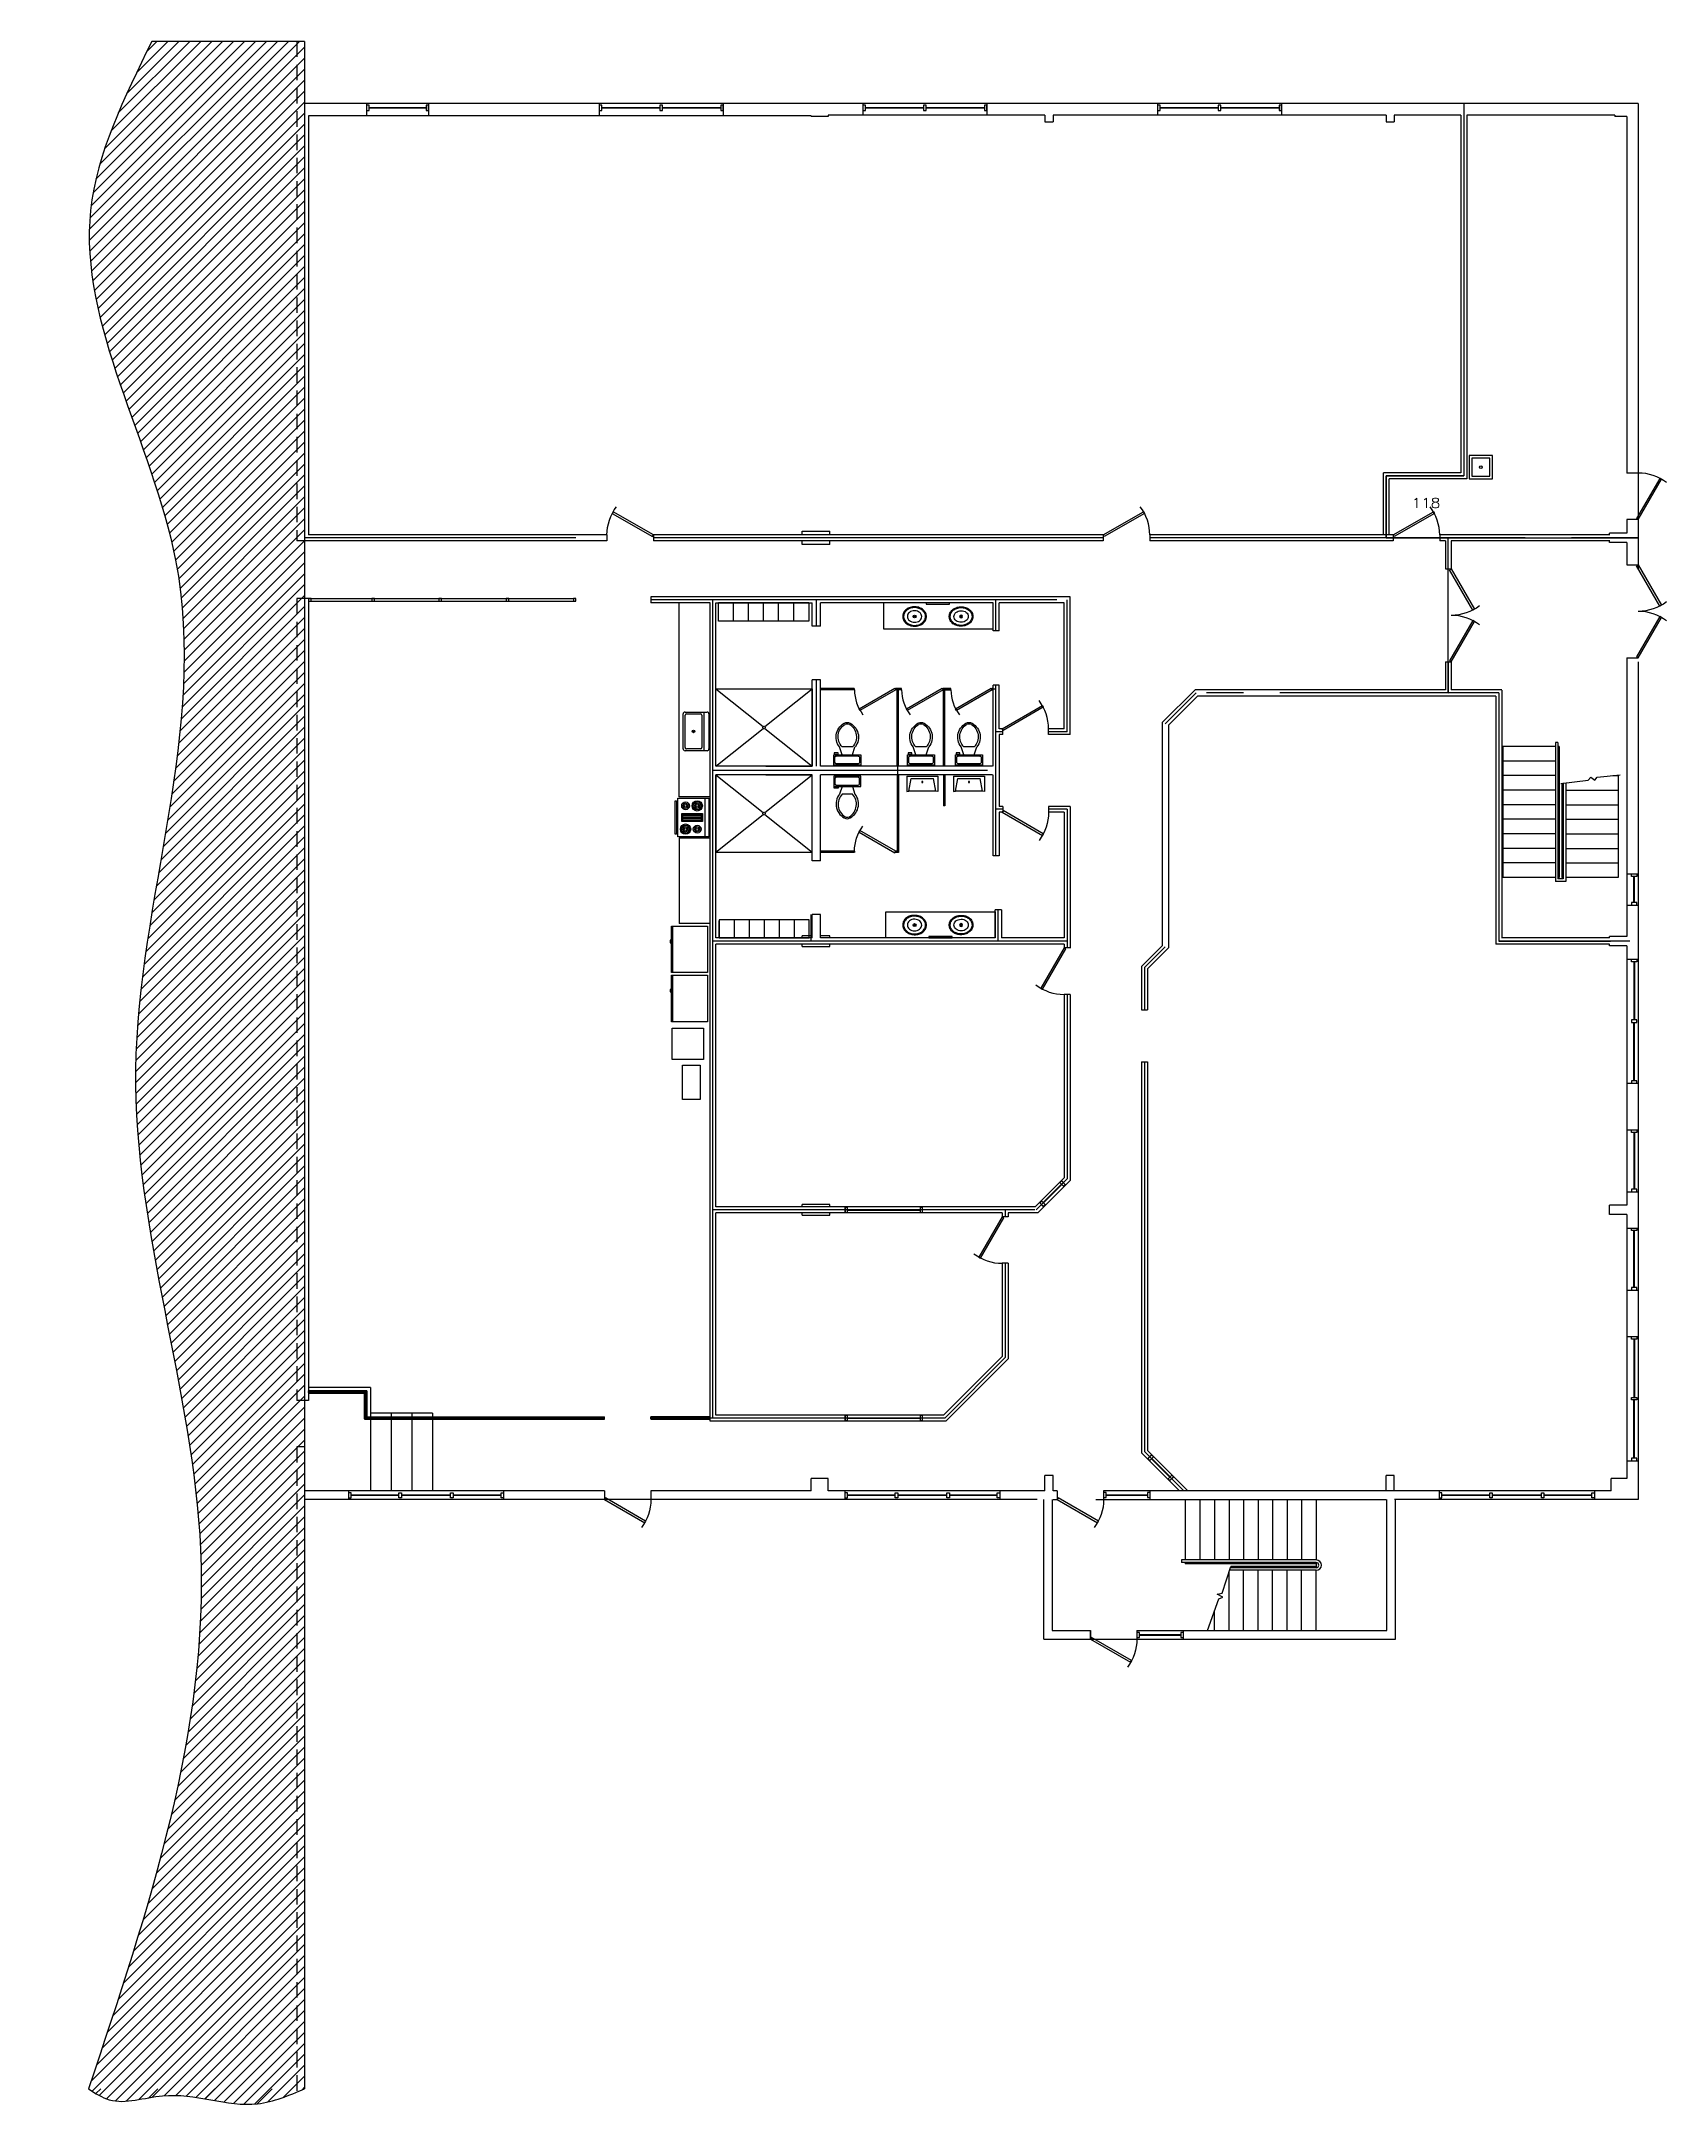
# Model space of a CAD drawing. Header units: inches. Extents: x -250 to 1008, y -1544 to 60.
import ezdxf

# ---------------------------------------------------------------- set-up
doc = ezdxf.new("R2010")
doc.units = ezdxf.units.IN
doc.header["$LTSCALE"] = 48
doc.header["$MEASUREMENT"] = 0
for name, pattern in [('CENTER', [2, 1.25, -0.25, 0.25, -0.25]), ('DASHED', [0.75, 0.5, -0.25]), ('HIDDEN', [0.375, 0.25, -0.125])]:
    doc.linetypes.add(name, pattern=pattern)
doc.layers.get('0').update_dxf_attribs({"linetype": 'CONTINUOUS'})
for name, color, linetype in [('1_Arch_Plan_Center', 134, 'CENTER'), ('1_Arch_Plan_Dim', 2, 'CONTINUOUS'), ('1_Arch_Plan_Door', 131, 'CONTINUOUS'), ('1_Arch_Plan_ExistBldg', 1, 'CONTINUOUS'), ('1_Arch_Plan_Fridge', 141, 'CONTINUOUS'), ('1_Arch_Plan_HandRail', 2, 'CONTINUOUS'), ('1_Arch_Plan_Locker', 141, 'CONTINUOUS'), ('1_Arch_Plan_Mirror', 144, 'CONTINUOUS'), ('1_Arch_Plan_RoomTag', 9, 'CONTINUOUS'), ('1_Arch_Plan_Shower', 140, 'CONTINUOUS'), ('1_Arch_Plan_Sink', 11, 'CONTINUOUS'), ('1_Arch_Plan_Stair', 132, 'CONTINUOUS'), ('1_Arch_Plan_Stove', 142, 'CONTINUOUS'), ('1_Arch_Plan_Wall', 7, 'CONTINUOUS'), ('1_Arch_Plan_Wall_ColClad', 7, 'CONTINUOUS'), ('1_Arch_Plan_WC', 153, 'CONTINUOUS'), ('1_Arch_Plan_WinSec', 2, 'CONTINUOUS'), ('1_Floor_Plan_Fire_Rating', 71, 'DASHED')]:
    doc.layers.add(name, color=color, linetype=linetype)
doc.styles.add('ROMANS-115', font='romans.shx')

# ---------------------------------------------------------------- blocks, each defined once
blk = doc.blocks.new('Door - Right Hung 36 in.')
blk.add_lwpolyline([(-0.8, -1.3), (0, 0), (-31.2, 18), (-31.9, 16.7)], close=True)
blk.add_arc((0, 0), 36, 142.6899, 180)
blk = doc.blocks.new('Door - Left Hung 36 in.')
blk.add_lwpolyline([(0.8, -1.3), (0, 0), (31.2, 18), (31.9, 16.7)], close=True)
blk.add_arc((0, 0), 36, 0, 37.3101)
blk = doc.blocks.new('Toilet - top')
for p, q in [((-10, -8.5), (-8, -8.5)), ((-10, -9.5), (-10, -8.5)), ((-7, -9.5), (-10, -9.5)), ((-8, -8.5), (-8, -8)), ((-7, -8), (-7, -9.5)), ((-4, -8), (-6, -14)), ((4, -14), (-4, -14)), ((4, -8), (6, -14)), ((9.5, -6), (9.5, -2))]:
    blk.add_line(p, q)
blk.add_lwpolyline([(10.5, -8), (10.5, 0), (-10.5, 0), (-10.5, -8)], close=True)
for points in [[(-9.5, -2), (-9.5, -6)], [(8.5, -1), (-8.5, -1)], [(-8.5, -7), (8.5, -7)]]:
    blk.add_lwpolyline(points)
for centre, radius, start, end in [((-8.6, -1.9), 0.884, 81.8699, 188.1301), ((-8.6, -6.1), 0.884, 171.8699, 278.1301), ((3.5, -21.6), 12.2, 141.4691, 247.9714), ((4.2, -21.8), 11.3, 136.3677, 238.9468), ((-3.5, -21.6), 12.2, 292.0284, 38.5307), ((-4.2, -21.8), 11.3, 301.053, 43.6321), ((8.6, -1.9), 0.884, 351.8699, 98.1301), ((8.6, -6.1), 0.884, 261.8699, 8.1301), ((0, -27.9), 4, 245.7318, 294.2682), ((0, -29), 4, 254.8605, 285.1395)]:
    blk.add_arc(centre, radius, start, end)
blk = doc.blocks.new('Sink - Oval top')
for p, q in [((-1, 0), (1, 0)), ((0, 1), (0, -1))]:
    blk.add_line(p, q)
at = {"linetype": 'Continuous'}
for points in [[(-12.2, 0.4, 0.117634), (-11.5, -3.4, 0.104469), (-8.9, -6.8, 0.090016), (-5.1, -9.1, 0.08192), (-0.3, -10, 0.08192), (4.5, -9.4, 0.090016), (8.4, -7.4, 0.104469), (11.2, -4.1, 0.117634), (12.2, -0.4, 0.117634), (11.5, 3.4, 0.104469), (8.9, 6.8, 0.090016), (5.1, 9.1, 0.08192), (0.3, 10, 0.08192), (-4.5, 9.4, 0.090016), (-8.4, 7.4, 0.104469), (-11.2, 4.1, 0.117634)], [(-11.3, 0.2, 0.118622), (-10.5, -3.3, 0.104678), (-8.1, -6.4, 0.089562), (-4.5, -8.4, 0.081185), (-0.1, -9.2, 0.081185), (4.3, -8.5, 0.089562), (7.9, -6.6, 0.104678), (10.4, -3.5, 0.118622), (11.3, -0.2, 0.118622), (10.5, 3.3, 0.104678), (8.1, 6.4, 0.089562), (4.5, 8.4, 0.081185), (0.1, 9.2, 0.081185), (-4.3, 8.5, 0.089562), (-7.9, 6.6, 0.104678), (-10.4, 3.5, 0.118622)], [(-7.4, 0.1, 0.118283), (-6.9, -2.2, 0.104607), (-5.3, -4.2, 0.089718), (-3, -5.5, 0.081436), (-0.1, -6, 0.081436), (2.8, -5.6, 0.089718), (5.2, -4.3, 0.104607), (6.9, -2.3, 0.118283), (7.4, -0.1, 0.118283), (6.9, 2.2, 0.104607), (5.3, 4.2, 0.089718), (3, 5.5, 0.081436), (0.1, 6, 0.081436), (-2.8, 5.6, 0.089718), (-5.2, 4.3, 0.104607), (-6.9, 2.3, 0.118283)]]:
    blk.add_lwpolyline(points, format="xyb", close=True, dxfattribs=at)
for radius in [1.5, 1]:
    blk.add_circle((0, 0), radius)
blk = doc.blocks.new('Range-Oven - 30 in top')
for p, q in [((0, -3), (30, -3)), ((12, -6), (18, -6)), ((13, -20), (13, -6)), ((14, -6), (14, -20)), ((15, -20), (15, -6)), ((16, -6), (16, -20)), ((17, -20), (17, -6)), ((6, -24), (6, -25)), ((8, -25), (8, -24)), ((18, -20), (12, -20)), ((22, -25), (22, -24)), ((24, -24), (24, -25))]:
    blk.add_line(p, q)
for points in [[(0, -24), (0, 0), (30, 0), (30, -24)], [(12, -21), (12, -5), (18, -5), (18, -21)], [(2, -26), (2, -25), (28, -25), (28, -26)]]:
    blk.add_lwpolyline(points, close=True)
for centre, radius in [((6, -9), 4), ((6, -9), 3), ((6, -18), 3), ((6, -9), 2), ((6, -18), 2), ((6, -9), 1), ((24, -18), 4), ((24, -9), 3), ((24, -18), 3), ((24, -9), 2), ((24, -18), 2), ((24, -9), 1), ((6, -18), 1), ((24, -18), 1)]:
    blk.add_circle(centre, radius)
blk = doc.blocks.new('Refrigerator-2 door - 36 in top')
for p, q in [((0, -26.999999), (36, -26.999999)), ((11, -27.999999), (11, -28.999999)), ((11, -28.999999), (13, -28.999999)), ((12, -26.999999), (12, -28.999999)), ((13, -28.999999), (13, -27.999999))]:
    blk.add_line(p, q)
blk.add_lwpolyline([(0, -27.999999), (0, 0), (36, 0), (36, -27.999999)], close=True)
blk = doc.blocks.new('Sink-single - 30 in top')
blk.add_line((-15, -3.999996), (15, -3.999996))
for points in [[(-13.5, 0), (13.5, 0)], [(-15, -18.499996), (-15, -1.5)], [(-13.5, -17.499996), (-13.5, -6.499996)], [(-12.5, -5.499996), (12.5, -5.499996)], [(13.5, -6.499996), (13.5, -17.499996)], [(15, -1.5), (15, -18.499996)], [(13.5, -19.999996), (-13.5, -19.999996)], [(12.5, -18.499996), (-12.5, -18.499996)]]:
    blk.add_lwpolyline(points)
for radius in [1, 0.5]:
    blk.add_circle((0, -11.999996), radius)
for centre, radius, start, end in [((-13.5, -1.5), 1.5, 90, 180), ((-12.5, -6.499996), 1, 90, 180), ((12.5, -6.499996), 1, 0, 90), ((13.5, -1.5), 1.5, 0, 90), ((-13.5, -18.499996), 1.5, 180, 270), ((-12.5, -17.499996), 1, 180, 270), ((12.5, -17.499996), 1, 270, 0), ((13.5, -18.499996), 1.5, 270, 0)]:
    blk.add_arc(centre, radius, start, end)
blk = doc.blocks.new('Urinal')
for p, q in [((0, 12), (1.5, 11.7)), ((0, 0), (0, 12)), ((0, 0), (24, 0)), ((22.5, 11.7), (1.5, 11.7)), ((1.5, 11.7), (3.4, 2)), ((3.4, 2), (20.6, 2)), ((22.5, 11.7), (20.6, 2)), ((24, 12), (22.5, 11.7)), ((24, 0), (24, 12))]:
    blk.add_line(p, q)
blk.add_circle((12, 4.6), 0.456)
blk = doc.blocks.new('windowplan')
at = {"layer": '1_Arch_Plan_WinSec'}
for p, q in [((2, 2.1875), (34, 2.1875)), ((2, 1.8125), (34, 1.8125))]:
    blk.add_line(p, q, dxfattribs=at)
for points in [[(0, 0), (2, 0), (2, 4), (0, 4)], [(0, 0), (2, 0), (2, 4), (0, 4)], [(34, 0), (36, 0), (36, 4), (34, 4)]]:
    blk.add_lwpolyline(points, close=True, dxfattribs=at)

msp = doc.modelspace()

# ---------------------------------------------------------------- hatches: boundary and pattern name
at = {"layer": '1_Arch_Plan_ExistBldg'}
h = msp.add_hatch(dxfattribs=at)
h.set_pattern_fill('ANSI31', color=8, scale=48, style=0)
edge = h.paths.add_edge_path()
edge.add_spline(control_points=[(-46.1, -1523.8), (-58.1, -1528.9), (-93.5, -1543.7), (-144.5, -1520.6), (-190.8, -1538.3), (-208, -1527.2), (-213.3, -1523.8)], knot_values=[0, 0, 0, 0, 38.113376, 111.902946, 153.250548, 171.420987, 171.420987, 171.420987, 171.420987], degree=3, periodic=0)
edge.add_spline(control_points=[(-213.3, -1523.8), (-166.8, -1385.1), (-79.4, -1124.4), (-227.1, -729.3), (-82.2, -378.2), (-249.7, -113.4), (-185.7, 16.8), (-164.4, 60.2)], knot_values=[0, 0, 0, 0, 426.271586, 800.712045, 1196.161777, 1474.598878, 1613.709619, 1613.709619, 1613.709619, 1613.709619], degree=3, periodic=0)
edge.add_line((-164.4, 60.2), (-46.1, 60.2))
edge.add_line((-46.1, 60.2), (-46.1, -1523.8))
h = msp.add_hatch(dxfattribs=at)
h.set_pattern_fill('LINE,_O', color=256, scale=250, angle=45)
h.set_pattern_definition([(45, (-1.316, 4.577), (-22.0971, 22.0971), [])])
edge = h.paths.add_edge_path()
edge.add_spline(control_points=[(-213.3, -1523.8), (-208, -1527.2), (-190.8, -1538.3), (-144.5, -1520.6), (-93.5, -1543.7), (-58.1, -1528.9), (-46.1, -1523.8)], knot_values=[0, 0, 0, 0, 18.170439, 59.518041, 133.307611, 171.420987, 171.420987, 171.420987, 171.420987], degree=3, periodic=0)
edge.add_line((-46.1, -1523.8), (-213.3, -1523.8))
at = {"layer": '1_Arch_Plan_HandRail'}
h = msp.add_hatch(dxfattribs=at)
h.set_pattern_fill('ANSI31', color=256, style=0)
h.paths.add_polyline_path([(-28.1, -983.8), (-43.1, -983.8), (-43.1, -985.8), (-28.1, -985.8)])
h.paths.add_polyline_path([(2.2, -983.8), (-28.1, -983.8), (-28.1, -985.8), (0.2, -985.8), (0.2, -1004.8), (4.9, -1004.8), (4.9, -1003.8), (2.2, -1003.8)])
h.paths.add_polyline_path([(4.9, -1004.8), (0.2, -1004.8), (0.2, -1005.8), (4.9, -1005.8)])
h.paths.add_polyline_path([(20.9, -1003.8), (4.9, -1003.8), (4.9, -1004.8), (20.9, -1004.8)])
h.paths.add_polyline_path([(20.9, -1004.8), (4.9, -1004.8), (4.9, -1005.8), (20.9, -1005.8)])
h.paths.add_polyline_path([(36.9, -1003.8), (20.9, -1003.8), (20.9, -1004.8), (36.9, -1004.8)])
h.paths.add_polyline_path([(36.9, -1004.8), (20.9, -1004.8), (20.9, -1005.8), (36.9, -1005.8)])
h.paths.add_polyline_path([(52.9, -1003.8), (36.9, -1003.8), (36.9, -1004.8), (52.9, -1004.8)])
h.paths.add_polyline_path([(52.9, -1004.8), (36.9, -1004.8), (36.9, -1005.8), (52.9, -1005.8)])
h.paths.add_polyline_path([(156.9, -1003.8), (52.9, -1003.8), (52.9, -1004.8), (156.9, -1004.8)])
h.paths.add_polyline_path([(156.9, -1004.8), (52.9, -1004.8), (52.9, -1005.8), (156.9, -1005.8)])
h.paths.add_polyline_path([(185.9, -1003.8), (156.9, -1003.8), (156.9, -1004.8), (185.9, -1004.8)])
h.paths.add_polyline_path([(185.9, -1004.8), (156.9, -1004.8), (156.9, -1005.8), (185.9, -1005.8)])
h = msp.add_hatch(dxfattribs=at)
h.set_pattern_fill('ANSI31', color=256, style=0)
h.paths.add_polyline_path([(221.9, -1003.8), (221.9, -1004.8), (267.7, -1004.8), (267.7, -1003.8)])
h.paths.add_polyline_path([(267.7, -1005.8), (267.7, -1004.8), (221.9, -1004.8), (221.9, -1005.8)])

# ---------------------------------------------------------------- linework, layer by layer
at = {"layer": '1_Arch_Plan_Center', "ltscale": 25}
for p, q in [((850.9, 12.2), (850.9, -275.8)), ((790.9, -323.8), (790.9, -275.8)), ((850.9, -275.8), (790.9, -275.8)), ((163.9, -323.8), (-46.1, -323.8)), ((571.9, -323.8), (223.9, -323.8)), ((898.3, -323.8), (607.9, -323.8)), ((985.9, -323.8), (934.3, -323.8)), ((535.9, -371.8), (221.9, -371.8)), ((269.9, -1004.8), (269.9, -371.8)), ((349.9, -392.2), (349.9, -371.8)), ((488.9, -395.8), (488.9, -371.8)), ((543.9, -473.8), (543.9, -371.8)), ((838.9, -419.8), (838.9, -443.9)), ((349.9, -500.6), (349.9, -433.8)), ((379.2, -440.8), (353.2, -440.8)), ((415.9, -440.8), (411.4, -440.8)), ((412.9, -566.8), (412.9, -440.8)), ((454, -440.8), (447.9, -440.8)), ((448.9, -440.8), (448.9, -500.6)), ((488.9, -440.8), (486, -440.8)), ((488.9, -569.8), (488.9, -437.8)), ((619.9, -467.8), (643.9, -443.8)), ((680.4, -443.8), (651.9, -443.8)), ((877.9, -443.8), (708.4, -443.8)), ((877.9, -443.9), (877.9, -635.8)), ((494.3, -473.8), (488.9, -473.8)), ((543.9, -473.8), (529.6, -473.8)), ((482.2, -503.8), (269.9, -503.8)), ((448.9, -531.1), (448.9, -507.1)), ((494.3, -533.8), (488.9, -533.8)), ((543.9, -533.8), (529.6, -533.8)), ((543.9, -533.8), (543.9, -641.2)), ((379.2, -566.8), (353.2, -566.8)), ((412.9, -566.8), (411.4, -566.8)), ((345.9, -635.8), (345.9, -615.3)), ((490.7, -635.7), (490.7, -611.7)), ((543.9, -635.8), (269.9, -635.8)), ((603.9, -656.2), (619.9, -640.2)), ((979.4, -635.8), (877.9, -635.8)), ((603.9, -656.2), (603.9, -689.1)), ((543.9, -677.1), (543.9, -819.7)), ((603.9, -729.1), (603.9, -1030.8)), ((519.9, -843.8), (543.9, -819.8)), ((519, -843.8), (269.9, -843.8)), ((495.9, -843.8), (495.9, -849.1)), ((495.9, -885.1), (495.9, -958.1)), ((449.2, -1004.8), (495.9, -958.1)), ((185.9, -1004.8), (0.3, -1004.8)), ((449.2, -1004.8), (221.9, -1004.8)), ((603.9, -1030.8), (634.2, -1061.1))]:
    msp.add_line(p, q, dxfattribs=at)
at = {"layer": '1_Arch_Plan_ExistBldg'}
for q in [(-164.4, 60.2), (-46.1, -1523.8)]:
    msp.add_line((-46.1, 60.2), q, dxfattribs=at)
for points in [[(-164.4, 60.2), (-211.7, -70.6), (-145.9, -341.2), (-176.9, -735.4), (-126.6, -1106.5), (-213.3, -1523.8)], [(-213.3, -1523.8), (-197.2, -1532.2), (-156, -1529.1), (-82.4, -1535.3), (-46.1, -1523.8)]]:
    msp.add_spline(points, degree=3, dxfattribs=at)
at = {"layer": '1_Arch_Plan_Fridge'}
for points in [[(262.6, -727.5), (238.4, -727.5), (238.4, -703.3), (262.6, -703.3)], [(259.9, -758.3), (246.3, -758.3), (246.3, -731.8), (259.9, -731.8)]]:
    msp.add_lwpolyline(points, close=True, dxfattribs=at)
at = {"layer": '1_Arch_Plan_HandRail'}
for p, q in [((-43.1, -370.8), (161.9, -370.8)), ((-43.1, -372.8), (161.9, -372.8)), ((2.2, -983.8), (-43.1, -983.8)), ((-43.1, -983.8), (-43.1, -985.8)), ((0.2, -985.8), (-43.1, -985.8)), ((0.2, -985.8), (0.2, -1005.8)), ((2.2, -983.8), (2.2, -1003.8)), ((0.2, -1005.8), (185.9, -1005.8)), ((2.2, -1003.8), (185.9, -1003.8)), ((185.9, -1005.8), (185.9, -1003.8)), ((221.9, -1005.8), (221.9, -1003.8)), ((267.7, -1003.8), (221.9, -1003.8)), ((267.7, -1005.8), (221.9, -1005.8)), ((267.7, -1005.8), (267.7, -1003.8))]:
    msp.add_line(p, q, dxfattribs=at)
for points in [[(-43.1, -372.8), (-41.1, -372.8), (-41.1, -370.8), (-43.1, -370.8)], [(5.9, -372.8), (7.9, -372.8), (7.9, -370.8), (5.9, -370.8)], [(57.9, -372.8), (59.9, -372.8), (59.9, -370.8), (57.9, -370.8)], [(109.9, -372.8), (111.9, -372.8), (111.9, -370.8), (109.9, -370.8)], [(161.9, -372.8), (163.9, -372.8), (163.9, -370.8), (161.9, -370.8)]]:
    msp.add_lwpolyline(points, close=True, dxfattribs=at)
at = {"layer": '1_Arch_Plan_Locker'}
for p, q in [((285.9, -388.2), (285.9, -374.2)), ((297.5, -388.2), (297.5, -374.2)), ((309.1, -388.2), (309.1, -374.2)), ((320.7, -388.2), (320.7, -374.2)), ((332.4, -388.2), (332.4, -374.2)), ((286.2, -619.3), (286.2, -633.3)), ((297.8, -619.3), (297.8, -633.3)), ((309.5, -619.3), (309.5, -633.3)), ((321.1, -619.3), (321.1, -633.3)), ((332.7, -619.3), (332.7, -633.3))]:
    msp.add_line(p, q, dxfattribs=at)
for points in [[(274.2, -374.2), (344, -374.2), (344, -388.2), (274.2, -388.2)], [(274.6, -633.3), (344.3, -633.3), (344.3, -619.3), (274.6, -619.3)]]:
    msp.add_lwpolyline(points, close=True, dxfattribs=at)
at = {"layer": '1_Arch_Plan_Mirror'}
for points in [[(434.9, -375.2), (452.9, -375.2), (452.9, -374.2), (434.9, -374.2)], [(436.9, -633.3), (454.9, -633.3), (454.9, -632.3), (436.9, -632.3)]]:
    msp.add_lwpolyline(points, close=True, dxfattribs=at)
at = {"layer": '1_Arch_Plan_Shower'}
for p, q in [((272.2, -440.6), (308.8, -469.8)), ((310.1, -469.8), (346.7, -440.6)), ((272.2, -500.6), (308.8, -471.3)), ((310.1, -471.3), (346.7, -500.6)), ((272.2, -507.1), (308.8, -536.3)), ((310.1, -536.3), (346.7, -507.1)), ((272.2, -567.1), (308.8, -537.8)), ((310.1, -537.8), (346.7, -567.1))]:
    msp.add_line(p, q, dxfattribs=at)
for points in [[(346.7, -500.6), (272.2, -500.6), (272.2, -440.6), (346.7, -440.6)], [(346.7, -507.1), (272.2, -507.1), (272.2, -567.1), (346.7, -567.1)]]:
    msp.add_lwpolyline(points, close=True, dxfattribs=at)
for centre in [(309.4, -470.6), (309.4, -537.1)]:
    msp.add_circle(centre, 1, dxfattribs=at)
at = {"layer": '1_Arch_Plan_Sink'}
for p, q in [((243.7, -524.2), (243.7, -374.2)), ((267.7, -524.2), (243.7, -524.2)), ((243.7, -556.2), (243.7, -622.2)), ((267.7, -556.2), (243.7, -556.2)), ((267.7, -622.2), (243.7, -622.2))]:
    msp.add_line(p, q, dxfattribs=at)
for points in [[(855.1, -278.1), (873.1, -278.1), (873.1, -260.1), (855.1, -260.1)], [(857.1, -276.1), (871.1, -276.1), (871.1, -262.1), (857.1, -262.1)], [(401.8, -394.2), (486.6, -394.2), (486.6, -374.2), (401.8, -374.2)], [(403.6, -613.3), (488.3, -613.3), (488.3, -633.3), (403.6, -633.3)]]:
    msp.add_lwpolyline(points, close=True, dxfattribs=at)
msp.add_circle((864.1, -269.1), 1, dxfattribs=at)
at = {"layer": '1_Arch_Plan_Stair'}
for p, q in [((921.7, -485.3), (881.2, -485.3)), ((881.2, -485.3), (881.2, -586.6)), ((921.7, -496.6), (881.2, -496.6)), ((921.7, -482.3), (921.7, -589.6)), ((923.7, -482.3), (921.7, -482.3)), ((923.7, -482.3), (923.7, -587.6)), ((924.7, -485.3), (923.7, -485.3)), ((924.7, -485.3), (923.7, -485.3)), ((924.7, -496.6), (923.7, -496.6)), ((924.7, -496.6), (923.7, -496.6)), ((924.7, -485.3), (924.7, -586.6)), ((921.7, -507.8), (881.2, -507.8)), ((924.7, -507.8), (923.7, -507.8)), ((924.7, -507.8), (923.7, -507.8)), ((926, -513.8), (947, -511.2)), ((947, -511.2), (949.1, -509)), ((949.1, -509), (952.2, -511.4)), ((952.2, -511.4), (954.1, -509)), ((954.1, -509), (971.9, -507.3)), ((966.3, -507.8), (970.2, -507.8)), ((970.2, -507.4), (970.2, -586.6)), ((921.7, -519.1), (881.2, -519.1)), ((924.7, -519.1), (923.7, -519.1)), ((924.7, -519.1), (923.7, -519.1)), ((926.7, -513.7), (926.7, -586.6)), ((926.7, -519.1), (927.7, -519.1)), ((927.7, -513.5), (927.7, -587.6)), ((929.7, -513.3), (929.7, -589.6)), ((929.7, -519.1), (970.2, -519.1)), ((921.7, -530.3), (881.2, -530.3)), ((921.7, -541.6), (881.2, -541.6)), ((924.7, -530.3), (923.7, -530.3)), ((924.7, -530.3), (923.7, -530.3)), ((924.7, -541.6), (923.7, -541.6)), ((924.7, -541.6), (923.7, -541.6)), ((926.7, -530.3), (927.7, -530.3)), ((926.7, -541.6), (927.7, -541.6)), ((929.7, -530.3), (970.2, -530.3)), ((929.7, -541.6), (970.2, -541.6)), ((921.7, -552.8), (881.2, -552.8)), ((924.7, -552.8), (923.7, -552.8)), ((924.7, -552.8), (923.7, -552.8)), ((926.7, -552.8), (927.7, -552.8)), ((929.7, -552.8), (970.2, -552.8)), ((921.7, -564.1), (881.2, -564.1)), ((921.7, -575.3), (881.2, -575.3)), ((924.7, -564.1), (923.7, -564.1)), ((924.7, -564.1), (923.7, -564.1)), ((924.7, -575.3), (923.7, -575.3)), ((924.7, -575.3), (923.7, -575.3)), ((926.7, -564.1), (927.7, -564.1)), ((926.7, -575.3), (927.7, -575.3)), ((929.7, -564.1), (970.2, -564.1)), ((929.7, -575.3), (970.2, -575.3)), ((921.7, -586.6), (881.2, -586.6)), ((929.7, -589.6), (921.7, -589.6)), ((924.7, -586.6), (923.7, -586.6)), ((924.7, -586.6), (923.7, -586.6)), ((927.7, -587.6), (923.7, -587.6)), ((927.7, -586.6), (926.7, -586.6)), ((970.2, -586.6), (929.7, -586.6)), ((635.4, -1067.8), (635.4, -1114.6)), ((646.7, -1067.8), (646.7, -1114.6)), ((657.9, -1067.8), (657.9, -1114.6)), ((669.2, -1067.8), (669.2, -1114.6)), ((680.4, -1067.8), (680.4, -1114.6)), ((691.7, -1067.8), (691.7, -1114.6)), ((702.9, -1067.8), (702.9, -1114.6)), ((714.2, -1067.8), (714.2, -1114.6)), ((725.4, -1067.8), (725.4, -1114.6)), ((736.7, -1067.8), (736.7, -1114.6)), ((736.7, -1114.6), (632.4, -1114.6)), ((632.4, -1114.6), (632.4, -1116.6)), ((736.7, -1116.6), (632.4, -1116.6)), ((635.4, -1116.6), (635.4, -1117.6)), ((736.7, -1117.6), (635.4, -1117.6)), ((646.7, -1116.6), (646.7, -1117.6)), ((657.9, -1116.6), (657.9, -1117.6)), ((663.8, -1140.2), (670.6, -1119.6)), ((669.2, -1116.6), (669.2, -1117.6)), ((736.7, -1122.6), (669.6, -1122.6)), ((736.7, -1120.6), (670.3, -1120.6)), ((736.7, -1119.6), (670.6, -1119.6)), ((680.4, -1116.6), (680.4, -1117.6)), ((680.4, -1120.6), (680.4, -1119.6)), ((680.4, -1169.1), (680.4, -1122.6)), ((691.7, -1116.6), (691.7, -1117.6)), ((691.7, -1120.6), (691.7, -1119.6)), ((691.7, -1169.1), (691.7, -1122.6)), ((702.9, -1116.6), (702.9, -1117.6)), ((702.9, -1120.6), (702.9, -1119.6)), ((702.9, -1169.1), (702.9, -1122.6)), ((714.2, -1116.6), (714.2, -1117.6)), ((714.2, -1120.6), (714.2, -1119.6)), ((714.2, -1169.1), (714.2, -1122.6)), ((725.4, -1116.6), (725.4, -1117.6)), ((725.4, -1120.6), (725.4, -1119.6)), ((725.4, -1169.1), (725.4, -1122.6)), ((736.7, -1116.6), (736.7, -1120.6)), ((736.7, -1169.1), (736.7, -1122.6)), ((669.2, -1169.1), (669.2, -1123.9)), ((652.6, -1169.1), (661.3, -1144.6)), ((657.9, -1169.1), (657.9, -1154.1)), ((660, -1141), (663.8, -1140.2)), ((664.3, -1143.3), (660, -1141)), ((661.3, -1144.6), (664.3, -1143.3)), ((652.6, -1169.1), (736.7, -1169.1))]:
    msp.add_line(p, q, dxfattribs=at)
for radius in [4, 2]:
    msp.add_arc((736.7, -1118.6), radius, 270, 90, dxfattribs=at)
at = {"layer": '1_Arch_Plan_Wall', "linetype": 'HIDDEN'}
for p, q in [((-52.1, 60.2), (-52.1, -326.1)), ((-46.1, -326.1), (-52.1, -326.1)), ((-52.1, -370.8), (-52.1, -991.2)), ((-46.1, -370.8), (-52.1, -370.8)), ((-43.1, -991.2), (-52.1, -991.2)), ((-52.1, -1027.2), (-52.1, -1526.3)), ((-46.1, -1027.2), (-52.1, -1027.2))]:
    msp.add_line(p, q, dxfattribs=at)
at = {"layer": '1_Arch_Plan_Wall'}
for p, q in [((985.9, 12.2), (-46.1, 12.2)), ((-46.1, 12.2), (-46.1, -326.1)), ((-43.1, 2.7), (-43.1, -321.6)), ((345.8, 2.7), (-43.1, 2.7)), ((1.9, 12.2), (1.9, 2.7)), ((49.9, 12.2), (49.9, 2.7)), ((181.9, 12.2), (181.9, 2.7)), ((277.9, 12.2), (277.9, 2.7)), ((526.8, 3.2), (359.1, 3.2)), ((385.9, 12.2), (385.9, 3.2)), ((481.9, 12.2), (481.9, 3.2)), ((790.8, 3.2), (533.1, 3.2)), ((613.9, 12.2), (613.9, 3.2)), ((709.9, 12.2), (709.9, 3.2)), ((848.7, 3.2), (797.1, 3.2)), ((848.7, 3.2), (848.7, -273.6)), ((967.7, 3.2), (853.2, 3.2)), ((853.2, 3.2), (853.2, -278.1)), ((976.9, 2.1), (976.9, -273.7)), ((985.9, 12.2), (985.9, -318.6)), ((848.7, -273.6), (788.7, -273.6)), ((788.7, -321.6), (788.7, -273.6)), ((853.2, -278.1), (793.2, -278.1)), ((793.2, -321.6), (793.2, -278.1)), ((985.9, -273.7), (976.9, -273.7)), ((976.9, -309.7), (976.9, -320.2)), ((985.9, -309.7), (976.9, -309.7)), ((985.9, -318.6), (985.9, -347.8)), ((187.9, -326.1), (-46.1, -326.1)), ((187.9, -321.6), (-43.1, -321.6)), ((187.9, -321.6), (187.9, -326.1)), ((223.9, -321.6), (223.9, -326.1)), ((571.9, -321.6), (223.9, -321.6)), ((571.9, -326.1), (223.9, -326.1)), ((571.9, -321.6), (571.9, -326.1)), ((571.9, -321.6), (571.9, -326.1)), ((607.9, -321.6), (607.9, -326.1)), ((796.2, -321.6), (607.9, -321.6)), ((796.2, -326.1), (607.9, -326.1)), ((796.2, -321.6), (793.2, -321.6)), ((796.2, -321.6), (796.2, -326.1)), ((963.8, -321.6), (832.2, -321.6)), ((832.2, -321.6), (832.2, -326.1)), ((836.7, -326.1), (832.2, -326.1)), ((836.7, -326.1), (836.7, -347.8)), ((841.2, -326.1), (841.2, -347.8)), ((963.8, -326.1), (841.2, -326.1)), ((976.9, -327.4), (976.9, -344.7)), ((836.7, -347.8), (841.2, -347.8)), ((976.9, -344.7), (985.9, -344.7)), ((-43.1, -370.8), (-46.1, -370.8)), ((-46.1, -381.4), (-46.1, -971.1)), ((-43.1, -370.8), (-43.1, -991.2)), ((546.3, -369.4), (221.9, -369.4)), ((221.9, -369.4), (221.9, -374.2)), ((267.7, -374.2), (221.9, -374.2)), ((267.7, -1007.1), (267.7, -374.2)), ((272.2, -500.6), (272.2, -374.2)), ((272.2, -374.2), (346.7, -374.2)), ((344, -374.2), (274.2, -374.2)), ((346.7, -392.2), (346.7, -374.2)), ((486.3, -374.2), (353.2, -374.2)), ((353.2, -392.2), (353.2, -374.2)), ((486.6, -395.8), (486.6, -374.2)), ((541.6, -374.2), (491.3, -374.2)), ((491.3, -395.8), (491.3, -374.2)), ((541.6, -471.6), (541.6, -374.2)), ((546.3, -476.1), (546.3, -369.4)), ((353.2, -392.2), (346.7, -392.2)), ((491.3, -395.8), (486.6, -395.8)), ((976.9, -416.7), (985.9, -416.7)), ((976.9, -416.7), (976.9, -632.2)), ((836.7, -419.8), (841.2, -419.8)), ((836.7, -419.8), (836.7, -441.4)), ((841.2, -419.8), (841.2, -441.4)), ((985.9, -419.8), (985.9, -1067.8)), ((346.7, -500.6), (346.7, -433.8)), ((353.2, -433.8), (346.7, -433.8)), ((353.2, -500.6), (353.2, -433.8)), ((379.2, -440.3), (353.2, -440.3)), ((379.2, -441.3), (353.2, -441.3)), ((379.4, -441.3), (379.4, -440.3)), ((411.4, -441.3), (411.4, -440.3)), ((415.9, -440.3), (411.4, -440.3)), ((412.4, -441.3), (411.4, -441.3)), ((412.4, -500.6), (412.4, -441.3)), ((413.4, -500.6), (413.4, -441.3)), ((415.9, -441.3), (413.4, -441.3)), ((415.9, -441.3), (415.9, -440.3)), ((447.9, -441.3), (447.9, -440.3)), ((454, -440.3), (447.9, -440.3)), ((448.4, -441.3), (447.9, -441.3)), ((448.4, -500.6), (448.4, -441.3)), ((449.4, -500.6), (449.4, -441.3)), ((449.4, -441.3), (454, -441.3)), ((454, -441.3), (449.4, -441.3)), ((454, -441.3), (454, -440.3)), ((486.6, -440.3), (486, -440.3)), ((486, -441.3), (486, -440.3)), ((486.6, -441.3), (486, -441.3)), ((486, -441.3), (486.6, -441.3)), ((486.6, -500.6), (486.6, -437.8)), ((491.3, -437.8), (486.6, -437.8)), ((491.3, -471.6), (491.3, -437.8)), ((617.6, -466.8), (642.9, -441.4)), ((622.3, -468.8), (644.9, -446.2)), ((836.7, -441.4), (642.9, -441.4)), ((875.6, -446.2), (644.9, -446.2)), ((880.3, -441.4), (841.2, -441.4)), ((875.6, -446.3), (875.6, -638.3)), ((880.3, -441.6), (880.3, -633.6)), ((494.3, -471.6), (491.3, -471.6)), ((491.3, -476.1), (491.3, -531.6)), ((494.3, -476.1), (491.3, -476.1)), ((494.3, -476.1), (494.3, -471.6)), ((541.6, -471.6), (529.6, -471.6)), ((529.6, -476.1), (529.6, -471.6)), ((546.3, -476.1), (529.6, -476.1)), ((617.6, -466.8), (617.6, -639.4)), ((622.3, -468.8), (622.3, -641)), ((346.7, -500.6), (272.2, -500.6)), ((272.2, -633.4), (272.2, -507.1)), ((346.7, -507.1), (272.2, -507.1)), ((310.9, -500.6), (346.7, -500.6)), ((310.9, -507.1), (346.7, -507.1)), ((346.7, -573.8), (346.7, -507.1)), ((486.3, -500.6), (353.2, -500.6)), ((486.3, -507.1), (353.2, -507.1)), ((353.2, -573.8), (353.2, -507.1)), ((412.4, -507.1), (412.4, -566.3)), ((413.4, -507.1), (413.4, -567.3)), ((448.4, -507.1), (448.4, -531.1)), ((449.4, -507.1), (449.4, -531.1)), ((486.6, -569.8), (486.6, -507.1)), ((449.4, -531.1), (448.4, -531.1)), ((494.3, -531.6), (491.3, -531.6)), ((491.3, -536.1), (491.3, -569.8)), ((494.3, -536.1), (491.3, -536.1)), ((494.3, -531.6), (494.3, -536.1)), ((546.3, -531.6), (529.6, -531.6)), ((529.6, -531.6), (529.6, -536.1)), ((541.6, -536.1), (529.6, -536.1)), ((541.6, -536.1), (541.6, -633.4)), ((546.3, -531.6), (546.3, -641.2)), ((353.2, -573.8), (346.7, -573.8)), ((379.2, -566.3), (353.2, -566.3)), ((379.2, -567.3), (353.2, -567.3)), ((379.4, -566.3), (379.4, -567.3)), ((412.4, -566.3), (411.4, -566.3)), ((411.4, -566.3), (411.4, -567.3)), ((413.4, -567.3), (411.4, -567.3)), ((491.3, -569.8), (486.6, -569.8)), ((976.9, -583.9), (985.9, -583.9)), ((976.9, -607.9), (985.9, -607.9)), ((274.6, -633.3), (274.6, -620.2)), ((346.7, -633.3), (346.7, -615.3)), ((353.2, -615.3), (346.7, -615.3)), ((353.2, -633.3), (353.2, -615.3)), ((488.3, -633.3), (488.3, -611.7)), ((493.1, -611.7), (488.3, -611.7)), ((493.1, -611.7), (493.1, -633.3)), ((346.7, -633.3), (272.2, -633.3)), ((541.6, -638.1), (272.2, -638.1)), ((272.2, -841.3), (272.2, -638.1)), ((344.3, -633.3), (274.6, -633.3)), ((488.3, -633.3), (353.2, -633.3)), ((541.6, -633.3), (493.1, -633.3)), ((541.6, -638.1), (541.6, -641.1)), ((546.3, -641.1), (541.6, -641.1)), ((601.6, -655.4), (617.6, -639.4)), ((606.2, -657.2), (622.3, -641)), ((963.7, -638.2), (875.6, -638.2)), ((963.7, -633.4), (880.3, -633.4)), ((976.9, -639.4), (976.9, -840.2)), ((601.6, -655.4), (601.6, -689.1)), ((606.2, -657.2), (606.2, -689.1)), ((976.9, -649.8), (985.9, -649.8)), ((546.3, -677.1), (541.6, -677.1)), ((541.6, -677.2), (541.6, -819)), ((546.3, -677.1), (546.3, -821)), ((601.6, -689.1), (606.2, -689.1)), ((601.6, -729.1), (601.6, -1031.8)), ((601.6, -729.1), (606.2, -729.1)), ((606.2, -729.1), (606.2, -1029.9)), ((976.9, -745.8), (985.9, -745.8)), ((976.9, -781.8), (985.9, -781.8)), ((519.2, -841.3), (541.6, -819)), ((521.2, -846.1), (546.3, -821)), ((539.5, -821.1), (542.8, -824.4)), ((976.9, -829.8), (985.9, -829.8)), ((519.2, -841.3), (272.2, -841.3)), ((272.2, -1002.6), (272.2, -846.1)), ((493.7, -846.1), (272.2, -846.1)), ((372.1, -846.1), (372.1, -841.3)), ((432.1, -846.1), (432.1, -841.3)), ((493.7, -846.1), (493.7, -849.1)), ((498.2, -849.1), (493.7, -849.1)), ((498.2, -846.1), (498.2, -849.1)), ((521.2, -846.1), (498.2, -846.1)), ((522.5, -838.1), (525.9, -841.4)), ((976.9, -847.4), (976.9, -1051.7)), ((976.9, -857.8), (985.9, -857.8)), ((498.2, -885.1), (493.7, -885.1)), ((493.7, -885.1), (493.7, -957.2)), ((498.2, -885.1), (498.2, -959.1)), ((976.9, -905.8), (985.9, -905.8)), ((976.9, -941.8), (985.9, -941.8)), ((448.3, -1002.6), (493.7, -957.2)), ((450.2, -1007.1), (498.2, -959.1)), ((4.9, -981.1), (-43.1, -981.1)), ((4.9, -981.1), (4.9, -1061.1)), ((52.9, -1001.1), (4.9, -1001.1)), ((20.9, -1001.1), (20.9, -1061.1)), ((36.9, -1001.1), (36.9, -1061.1)), ((52.9, -1001.1), (52.9, -1061.1)), ((450.2, -1007.1), (267.7, -1007.1)), ((448.3, -1002.6), (272.2, -1002.6)), ((372.1, -1007.1), (372.1, -1002.6)), ((432.1, -1007.1), (432.1, -1002.6)), ((-46.1, -1027.2), (-46.1, -1061.1)), ((601.6, -1031.8), (630.8, -1061.1)), ((606.2, -1029.9), (637.3, -1061.1)), ((606.2, -1036.5), (609.5, -1033.2)), ((976.9, -1037.8), (985.9, -1037.8)), ((623.2, -1053.5), (626.5, -1050.2)), ((185.9, -1061.1), (-46.1, -1061.1)), ((-46.1, -1061.3), (-46.1, -1067.8)), ((520.7, -1067.8), (-46.1, -1067.8)), ((-12.1, -1061.1), (-12.1, -1067.8)), ((-12.1, -1061.3), (-12.1, -1067.8)), ((107.9, -1061.1), (107.9, -1067.8)), ((185.9, -1061.1), (185.9, -1067.8)), ((345.8, -1061.1), (221.9, -1061.1)), ((221.9, -1061.1), (221.9, -1067.8)), ((526.8, -1061.1), (359.1, -1061.1)), ((371.9, -1061.1), (371.9, -1067.8)), ((371.9, -1061.3), (371.9, -1067.8)), ((491.9, -1061.1), (491.9, -1067.8)), ((525.9, -1175.8), (525.9, -1067.8)), ((532.4, -1067.8), (532.4, -1169.1)), ((536.2, -1061.1), (533.1, -1061.1)), ((533.2, -1067.8), (536.2, -1067.8)), ((536.2, -1061.1), (536.2, -1067.8)), ((566.2, -1067.8), (790.7, -1067.8)), ((572.2, -1061.1), (572.2, -1067.8)), ((964.8, -1061.1), (572.2, -1061.1)), ((608.2, -1067.8), (608.2, -1061.1)), ((791.2, -1169.1), (791.2, -1067.8)), ((985.9, -1067.8), (797.2, -1067.8)), ((797.9, -1175.8), (797.9, -1067.8)), ((831.9, -1061.1), (831.9, -1067.8)), ((831.9, -1061.3), (831.9, -1067.8)), ((951.9, -1061.1), (951.9, -1067.8)), ((532.4, -1169.1), (561.9, -1169.1)), ((561.9, -1169.1), (561.9, -1175.8)), ((561.9, -1175.8), (561.9, -1169.3)), ((597.9, -1169.1), (597.9, -1175.8)), ((597.9, -1169.1), (791.2, -1169.1)), ((633.9, -1175.8), (633.9, -1169.3)), ((525.9, -1175.8), (797.9, -1175.8))]:
    msp.add_line(p, q, dxfattribs=at)
at = {"layer": '1_Arch_Plan_Wall_ColClad'}
for p, q in [((345.8, 2.7), (345.8, 2.1)), ((359.1, 2.1), (345.8, 2.1)), ((359.1, 3.2), (359.1, 2.1)), ((526.8, 3.2), (526.8, -2.1)), ((533.1, 3.2), (533.1, -2.1)), ((790.8, 3.2), (790.8, -2.1)), ((797.1, 3.2), (797.1, -2.1)), ((967.7, 3.2), (967.7, 2.1)), ((976.9, 2.1), (967.7, 2.1)), ((526.8, -2.1), (533.1, -2.1)), ((790.8, -2.1), (797.1, -2.1)), ((338.9, -318.7), (360.2, -318.7)), ((338.9, -321.6), (338.9, -318.7)), ((360.2, -321.6), (360.2, -318.7)), ((976.9, -320.2), (963.7, -320.2)), ((963.7, -321.6), (963.7, -320.2)), ((338.9, -328.9), (338.9, -326.1)), ((360.2, -328.9), (338.9, -328.9)), ((360.2, -328.9), (360.2, -326.1)), ((963.7, -327.4), (963.7, -326.1)), ((976.9, -327.4), (963.7, -327.4)), ((346.7, -631.7), (338.9, -631.7)), ((338.9, -633.3), (338.9, -631.7)), ((338.9, -639.9), (338.9, -638.1)), ((338.9, -639.9), (360.2, -639.9)), ((360.2, -631.7), (353.2, -631.7)), ((360.2, -633.3), (360.2, -631.7)), ((360.2, -639.9), (360.2, -638.1)), ((976.9, -632.2), (963.7, -632.2)), ((963.7, -633.4), (963.7, -632.2)), ((963.7, -639.4), (963.7, -638.2)), ((976.9, -639.4), (963.7, -639.4)), ((360.2, -839.7), (338.9, -839.7)), ((338.9, -841.3), (338.9, -839.7)), ((338.9, -847.9), (338.9, -846.1)), ((338.9, -847.9), (360.2, -847.9)), ((360.2, -841.3), (360.2, -839.7)), ((360.2, -847.9), (360.2, -846.1)), ((976.9, -840.2), (963.7, -840.2)), ((963.7, -847.4), (963.7, -840.2)), ((976.9, -847.4), (963.7, -847.4)), ((359.1, -1051.7), (345.8, -1051.7)), ((345.8, -1061.1), (345.8, -1051.7)), ((359.1, -1061.1), (359.1, -1051.7)), ((533.1, -1049.2), (526.8, -1049.2)), ((526.8, -1061.1), (526.8, -1049.2)), ((533.1, -1061.1), (533.1, -1049.2)), ((797.1, -1049.2), (790.8, -1049.2)), ((790.8, -1061.1), (790.8, -1049.2)), ((797.1, -1061.1), (797.1, -1049.2)), ((964.8, -1061.1), (964.8, -1051.7)), ((976.9, -1051.7), (964.8, -1051.7))]:
    msp.add_line(p, q, dxfattribs=at)
at = {"layer": '1_Arch_Plan_WinSec'}
for p, q in [((3.9, 9.1), (47.9, 9.1)), ((3.9, 8.8), (47.9, 8.8)), ((183.9, 9.1), (228.9, 9.1)), ((183.9, 8.8), (228.9, 8.8)), ((230.9, 9.1), (275.9, 9.1)), ((230.9, 8.8), (275.9, 8.8)), ((387.9, 9.1), (432.9, 9.1)), ((387.9, 8.8), (432.9, 8.8)), ((434.9, 9.1), (479.9, 9.1)), ((434.9, 8.8), (479.9, 8.8)), ((615.9, 9.1), (660.9, 9.1)), ((615.9, 8.8), (660.9, 8.8)), ((662.9, 9.1), (707.9, 9.1)), ((662.9, 8.8), (707.9, 8.8)), ((982.5, -605.9), (982.5, -585.9)), ((982.9, -605.9), (982.9, -585.9)), ((982.5, -651.8), (982.5, -696.8)), ((982.9, -651.8), (982.9, -696.8)), ((982.5, -743.8), (982.5, -698.8)), ((982.9, -743.8), (982.9, -698.8)), ((982.5, -783.8), (982.5, -827.8)), ((982.9, -783.8), (982.9, -827.8)), ((525.4, -838.1), (539.5, -824)), ((525.6, -838.4), (539.8, -824.2)), ((374.1, -843.6), (430.1, -843.6)), ((374.1, -844), (430.1, -844)), ((982.5, -903.8), (982.5, -859.8)), ((982.9, -903.8), (982.9, -859.8)), ((982.5, -943.8), (982.5, -988.8)), ((982.9, -943.8), (982.9, -988.8)), ((982.5, -1035.8), (982.5, -990.8)), ((982.9, -1035.8), (982.9, -990.8)), ((374.1, -1004.6), (430.1, -1004.6)), ((374.1, -1005), (430.1, -1005)), ((609.2, -1036.4), (623.3, -1050.5)), ((609.5, -1036.1), (623.6, -1050.2)), ((26.9, -1064.4), (-10.1, -1064.4)), ((26.9, -1064.7), (-10.1, -1064.7)), ((66.9, -1064.4), (28.9, -1064.4)), ((66.9, -1064.7), (28.9, -1064.7)), ((105.9, -1064.4), (68.9, -1064.4)), ((105.9, -1064.7), (68.9, -1064.7)), ((410.9, -1064.4), (373.9, -1064.4)), ((410.9, -1064.7), (373.9, -1064.7)), ((450.9, -1064.4), (412.9, -1064.4)), ((450.9, -1064.7), (412.9, -1064.7)), ((489.9, -1064.4), (452.9, -1064.4)), ((489.9, -1064.7), (452.9, -1064.7)), ((870.9, -1064.4), (833.9, -1064.4)), ((870.9, -1064.7), (833.9, -1064.7)), ((910.9, -1064.4), (872.9, -1064.4)), ((910.9, -1064.7), (872.9, -1064.7)), ((949.9, -1064.4), (912.9, -1064.4)), ((949.9, -1064.7), (912.9, -1064.7)), ((599.9, -1172.4), (631.9, -1172.4)), ((599.9, -1172.7), (631.9, -1172.7))]:
    msp.add_line(p, q, dxfattribs=at)
for points in [[(1.9, 6.9), (3.9, 6.9), (3.9, 10.9), (1.9, 10.9)], [(1.9, 6.9), (3.9, 6.9), (3.9, 10.9), (1.9, 10.9)], [(47.9, 6.9), (49.9, 6.9), (49.9, 10.9), (47.9, 10.9)], [(47.9, 6.9), (49.9, 6.9), (49.9, 10.9), (47.9, 10.9)], [(181.9, 6.9), (183.9, 6.9), (183.9, 10.9), (181.9, 10.9)], [(181.9, 6.9), (183.9, 6.9), (183.9, 10.9), (181.9, 10.9)], [(228.9, 6.9), (230.9, 6.9), (230.9, 10.9), (228.9, 10.9)], [(228.9, 6.9), (230.9, 6.9), (230.9, 10.9), (228.9, 10.9)], [(275.9, 6.9), (277.9, 6.9), (277.9, 10.9), (275.9, 10.9)], [(275.9, 6.9), (277.9, 6.9), (277.9, 10.9), (275.9, 10.9)], [(385.9, 6.9), (387.9, 6.9), (387.9, 10.9), (385.9, 10.9)], [(385.9, 6.9), (387.9, 6.9), (387.9, 10.9), (385.9, 10.9)], [(432.9, 6.9), (434.9, 6.9), (434.9, 10.9), (432.9, 10.9)], [(432.9, 6.9), (434.9, 6.9), (434.9, 10.9), (432.9, 10.9)], [(479.9, 6.9), (481.9, 6.9), (481.9, 10.9), (479.9, 10.9)], [(479.9, 6.9), (481.9, 6.9), (481.9, 10.9), (479.9, 10.9)], [(613.9, 6.9), (615.9, 6.9), (615.9, 10.9), (613.9, 10.9)], [(613.9, 6.9), (615.9, 6.9), (615.9, 10.9), (613.9, 10.9)], [(660.9, 6.9), (662.9, 6.9), (662.9, 10.9), (660.9, 10.9)], [(660.9, 6.9), (662.9, 6.9), (662.9, 10.9), (660.9, 10.9)], [(707.9, 6.9), (709.9, 6.9), (709.9, 10.9), (707.9, 10.9)], [(707.9, 6.9), (709.9, 6.9), (709.9, 10.9), (707.9, 10.9)], [(984.7, -583.9), (984.7, -585.9), (980.7, -585.9), (980.7, -583.9)], [(984.7, -607.9), (984.7, -605.9), (980.7, -605.9), (980.7, -607.9)], [(984.7, -607.9), (984.7, -605.9), (980.7, -605.9), (980.7, -607.9)], [(984.7, -649.8), (984.7, -651.8), (980.7, -651.8), (980.7, -649.8)], [(984.7, -649.8), (984.7, -651.8), (980.7, -651.8), (980.7, -649.8)], [(984.7, -698.8), (984.7, -696.8), (980.7, -696.8), (980.7, -698.8)], [(984.7, -698.8), (984.7, -696.8), (980.7, -696.8), (980.7, -698.8)], [(984.7, -745.8), (984.7, -743.8), (980.7, -743.8), (980.7, -745.8)], [(984.7, -745.8), (984.7, -743.8), (980.7, -743.8), (980.7, -745.8)], [(984.7, -781.8), (984.7, -783.8), (980.7, -783.8), (980.7, -781.8)], [(984.7, -781.8), (984.7, -783.8), (980.7, -783.8), (980.7, -781.8)], [(541.1, -825.5), (542.5, -824.1), (539.6, -821.3), (538.2, -822.7)], [(984.7, -829.8), (984.7, -827.8), (980.7, -827.8), (980.7, -829.8)], [(372.1, -845.8), (374.1, -845.8), (374.1, -841.8), (372.1, -841.8)], [(430.1, -845.8), (432.1, -845.8), (432.1, -841.8), (430.1, -841.8)], [(525.5, -841.1), (526.9, -839.7), (524.1, -836.8), (522.7, -838.2)], [(984.7, -857.8), (984.7, -859.8), (980.7, -859.8), (980.7, -857.8)], [(984.7, -905.8), (984.7, -903.8), (980.7, -903.8), (980.7, -905.8)], [(984.7, -905.8), (984.7, -903.8), (980.7, -903.8), (980.7, -905.8)], [(984.7, -941.8), (984.7, -943.8), (980.7, -943.8), (980.7, -941.8)], [(984.7, -941.8), (984.7, -943.8), (980.7, -943.8), (980.7, -941.8)], [(984.7, -988.8), (984.7, -990.8), (980.7, -990.8), (980.7, -988.8)], [(984.7, -988.8), (984.7, -990.8), (980.7, -990.8), (980.7, -988.8)], [(372.1, -1006.8), (374.1, -1006.8), (374.1, -1002.8), (372.1, -1002.8)], [(430.1, -1006.8), (432.1, -1006.8), (432.1, -1002.8), (430.1, -1002.8)], [(606.5, -1036.2), (607.9, -1037.6), (610.7, -1034.8), (609.3, -1033.4)], [(984.7, -1037.8), (984.7, -1035.8), (980.7, -1035.8), (980.7, -1037.8)], [(984.7, -1037.8), (984.7, -1035.8), (980.7, -1035.8), (980.7, -1037.8)], [(622.1, -1051.8), (623.5, -1053.2), (626.3, -1050.4), (624.9, -1049)], [(-12.1, -1066.6), (-10.1, -1066.6), (-10.1, -1062.6), (-12.1, -1062.6)], [(28.9, -1066.6), (26.9, -1066.6), (26.9, -1062.6), (28.9, -1062.6)], [(28.9, -1066.6), (26.9, -1066.6), (26.9, -1062.6), (28.9, -1062.6)], [(68.9, -1066.6), (66.9, -1066.6), (66.9, -1062.6), (68.9, -1062.6)], [(107.9, -1066.6), (105.9, -1066.6), (105.9, -1062.6), (107.9, -1062.6)], [(371.9, -1066.6), (373.9, -1066.6), (373.9, -1062.6), (371.9, -1062.6)], [(412.9, -1066.6), (410.9, -1066.6), (410.9, -1062.6), (412.9, -1062.6)], [(412.9, -1066.6), (410.9, -1066.6), (410.9, -1062.6), (412.9, -1062.6)], [(452.9, -1066.6), (450.9, -1066.6), (450.9, -1062.6), (452.9, -1062.6)], [(491.9, -1066.6), (489.9, -1066.6), (489.9, -1062.6), (491.9, -1062.6)], [(831.9, -1066.6), (833.9, -1066.6), (833.9, -1062.6), (831.9, -1062.6)], [(872.9, -1066.6), (870.9, -1066.6), (870.9, -1062.6), (872.9, -1062.6)], [(872.9, -1066.6), (870.9, -1066.6), (870.9, -1062.6), (872.9, -1062.6)], [(912.9, -1066.6), (910.9, -1066.6), (910.9, -1062.6), (912.9, -1062.6)], [(951.9, -1066.6), (949.9, -1066.6), (949.9, -1062.6), (951.9, -1062.6)], [(597.9, -1174.6), (599.9, -1174.6), (599.9, -1170.6), (597.9, -1170.6)], [(597.9, -1174.6), (599.9, -1174.6), (599.9, -1170.6), (597.9, -1170.6)], [(631.9, -1174.6), (633.9, -1174.6), (633.9, -1170.6), (631.9, -1170.6)]]:
    msp.add_lwpolyline(points, close=True, dxfattribs=at)
at = {"layer": '1_Floor_Plan_Fire_Rating', "ltscale": 10}
for p, q in [((850.9, 12.2), (850.9, -275.8)), ((790.9, -275.8), (790.9, -323.8)), ((790.9, -275.8), (850.9, -275.8)), ((790.9, -323.8), (985.9, -323.8)), ((838.9, -443.9), (838.9, -323.8)), ((877.9, -443.8), (838.9, -443.9)), ((877.9, -443.8), (877.9, -636)), ((877.9, -635.8), (964.3, -635.8))]:
    msp.add_line(p, q, dxfattribs=at)

# ---------------------------------------------------------------- block references
at = {"layer": '1_Arch_Plan_Dim'}
msp.add_blockref('windowplan', (572.2, -1066.4), dxfattribs=at)
at = {"layer": '1_Arch_Plan_Door'}
for p, rotation in [((985.9, -309.7), 270), ((841.2, -419.8), 270), ((985.9, -416.7), 270), ((541.6, -641.1), 90), ((493.7, -849.1), 90)]:
    msp.add_blockref('Door - Right Hung 36 in.', p, dxfattribs=dict(at, rotation=rotation))
for p, xscale, yscale, zscale in [((223.9, -321.6), -1.000012499999912, 1.000012499999912, 1.0000125), ((571.9, -321.6), 1.000012499999912, 1.000012499999912, 1.0000125), ((796.2, -321.6), 1.000012499999912, 1.000012499999912, 1.0000125), ((411.4, -566.3), -0.8888999999999214, 0.8888999999999214, 0.8889)]:
    msp.add_blockref('Door - Left Hung 36 in.', p, dxfattribs=dict(at, xscale=xscale, yscale=yscale, zscale=zscale))
at = {"layer": '1_Arch_Plan_Door', "xscale": -1}
for name, p, rotation in [('Door - Right Hung 36 in.', (841.2, -347.8), 270), ('Door - Right Hung 36 in.', (985.9, -344.7), 270), ('Door - Left Hung 36 in.', (493.6, -536.1), 180), ('Door - Left Hung 36 in.', (185.9, -1067.8), 180), ('Door - Left Hung 36 in.', (536.2, -1067.8), 180), ('Door - Left Hung 36 in.', (561.9, -1175.8), 180)]:
    msp.add_blockref(name, p, dxfattribs=dict(at, rotation=rotation))
at = {"layer": '1_Arch_Plan_Door', "xscale": 0.8888999999999214, "yscale": 0.8888999999999214, "zscale": 0.8889, "rotation": 180}
for p in [(411.4, -441.3), (447.9, -441.3), (486, -441.3)]:
    msp.add_blockref('Door - Left Hung 36 in.', p, dxfattribs=at)
at = {"layer": '1_Arch_Plan_Door'}
msp.add_blockref('Door - Left Hung 36 in.', (493.6, -471.6), dxfattribs=at)
at = {"layer": '1_Arch_Plan_Fridge', "rotation": 270}
for p in [(265.7, -624.2), (265.7, -662.2)]:
    msp.add_blockref('Refrigerator-2 door - 36 in top', p, dxfattribs=at)
at = {"layer": '1_Arch_Plan_Sink', "yscale": 0.75, "zscale": 0.75}
for p, xscale in [((425.9, -384.7), 0.75), ((461.9, -384.7), -0.75), ((425.9, -623.4), 0.75), ((461.9, -623.4), -0.75)]:
    msp.add_blockref('Sink - Oval top', p, dxfattribs=dict(at, xscale=xscale))
at = {"layer": '1_Arch_Plan_Sink', "rotation": 270}
msp.add_blockref('Sink-single - 30 in top', (266.8, -473.6), dxfattribs=at)
at = {"layer": '1_Arch_Plan_Stove', "rotation": 270}
msp.add_blockref('Range-Oven - 30 in top', (266.7, -525.2), dxfattribs=at)
at = {"layer": '1_Arch_Plan_WC', "xscale": -1, "rotation": 180}
for name, p in [('Toilet - top', (373.8, -499.6)), ('Toilet - top', (430.9, -499.6)), ('Toilet - top', (468, -499.6)), ('Urinal', (419.9, -508.1)), ('Urinal', (456, -508.1))]:
    msp.add_blockref(name, p, dxfattribs=at)
at = {"layer": '1_Arch_Plan_WC'}
msp.add_blockref('Toilet - top', (373.8, -508.1), dxfattribs=at)

# ---------------------------------------------------------------- texts
at = {"layer": '1_Arch_Plan_RoomTag', "style": 'ROMANS-115', "width": 1.15}
msp.add_text('118', height=7.5, dxfattribs=at).set_placement((810.5, -300.6))

doc.saveas('drawing.dxf')
